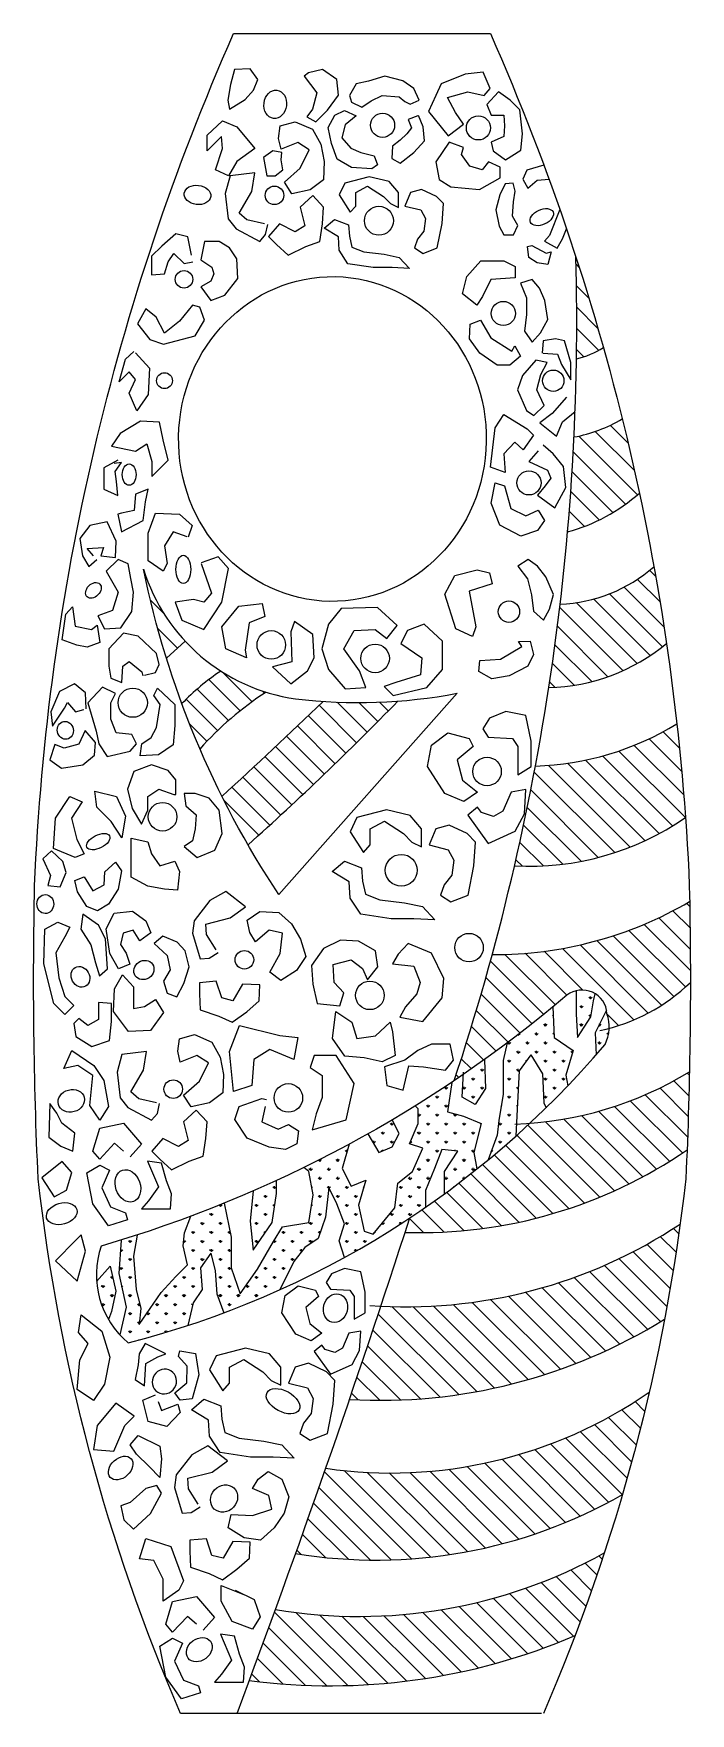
# Model space of a CAD drawing. Extents: x 206 to 447, y 230 to 846.
import ezdxf

# ---------------------------------------------------------------- set-up
doc = ezdxf.new("R2010")
doc.units = 0
doc.header["$LTSCALE"] = 10
doc.header["$MEASUREMENT"] = 0
for name, color, linetype in [('3', 3, 'CONTINUOUS'), ('4', 4, 'CONTINUOUS'), ('7', 7, 'CONTINUOUS'), ('BH', 3, 'CONTINUOUS')]:
    doc.layers.add(name, color=color, linetype=linetype)
pattern_1 = [(90, (-6441.1247, -1312.8838), (-3.3113293, 3.3113293), [0.8780488, -5.74461]), (45, (-6441.1247, -1312.8838), (-3.3113293, 3.3113293), [0.8780488, -3.804878]), (135, (-6441.1247, -1312.8838), (-3.3113293, -3.3113293), [0.8780488, -3.804878])]
pattern_2 = [(135, (-1226.848, -2605.0555), (-3.880464, -3.880464), [])]

msp = doc.modelspace()

# ---------------------------------------------------------------- hatches: boundary and pattern name
at = {"layer": 'BH'}
h = msp.add_hatch(dxfattribs=at)
h.set_pattern_fill('ANSI31', color=256, scale=43.902439, angle=90, style=0)
h.set_pattern_definition(pattern_2)
h.paths.add_polyline_path([(404.85, 726.69, 0.083836), (414.71, 730.91, 0.010042), (404.64, 764.09, -0.010544)])
h.paths.add_polyline_path([(421.64, 704.72, -0.09313), (403.94, 698.05, -0.009855), (401.57, 663.17, 0.114327), (427.93, 677.46, 0.0081)])
h.paths.add_polyline_path([(398.86, 636.73, -0.008725), (394.7, 606.06, 0.16839), (437.87, 622.27, 0.00825), (433.27, 650.39, -0.171948)])
h.paths.add_polyline_path([(389.8, 577.27, -0.010559), (382.13, 540.61, 0.165281), (444.82, 558.35, 0.010001), (441.68, 592.74, -0.130564)])
h.paths.add_polyline_path([(373.95, 508.09, -0.013623), (360.02, 461.81, 0.027482), (400.72, 492.62, -0.638036), (416.02, 486.4, -0.097704), (416.87, 481, 0.127217), (446.63, 497.88, 0.004657), (446.36, 527.54, -0.134754)])
h.paths.add_polyline_path([(387.78, 446.19, -0.041438), (343.71, 411.41, -0.000336), (341.99, 406.12, 0.159831), (445.41, 436.39, 0.004507), (446.27, 465.09, -0.119509)])
h.paths.add_polyline_path([(437.18, 374.32, 0.012794), (442.88, 409.18, -0.161413), (333.13, 379.06, -0.002178), (321.61, 344.84, 0.155178)])
h.paths.add_polyline_path([(312.89, 319.53, -0.002001), (301.84, 288.24, 0.172259), (421.69, 309.9, 0.014051), (431.51, 347.43, -0.189706)])
h.paths.add_polyline_path([(294.44, 267.71, -0.001675), (284.86, 241.63, 0.134435), (404.34, 258.15, 0.011642), (415.05, 288.45, -0.169663)])
h = msp.add_hatch(dxfattribs=at)
h.set_pattern_fill('ANSI31', color=256, scale=43.902439, angle=90, style=0)
h.set_pattern_definition(pattern_2)
h.paths.add_polyline_path([(260.1, 600.17, 0.013341), (266.75, 583.52, -0.068274), (290.99, 604.38, -0.067197), (274.43, 612.13, 0.0538)])
h.paths.add_polyline_path([(261.35, 623.08, -0.113326), (246.08, 649.58, 0.025162), (254.45, 616.84)])
h.paths.add_polyline_path([(339.36, 601.11, -0.035137), (311.91, 601, -0.005081), (274.82, 566.14, 0.015038), (284.39, 548.34, 0.017294)])
h = msp.add_hatch(dxfattribs=at)
h.set_pattern_fill('GRASS', color=256, scale=4.682927, style=0)
h.set_pattern_definition(pattern_1)
h.paths.add_polyline_path([(371.07, 469.5, -0.005034), (363.41, 464.12), (362.92, 455.76), (367.74, 453.08), (371.49, 458.97)])
h.paths.add_polyline_path([(383.82, 465.39), (388.11, 471.28), (392.39, 464.32), (392.93, 453.62), (393.73, 451.88, 0.008346), (401.69, 459.94), (400.97, 463.78), (403.65, 472.88), (396.68, 477.7), (396.23, 488.86, -0.011475), (379.48, 475.67), (377.92, 469.14), (377.92, 456.83), (376.32, 447.19), (375.78, 441.84), (372.51, 432.77, 0.009795), (382.59, 441.44), (382.75, 443.98), (383.28, 453.62)])
h.paths.add_polyline_path([(411.15, 491.08), (411.73, 493.69, 0.202869), (404.72, 494.79), (404.72, 486.26), (405.25, 477.7), (410.08, 485.19)])
h.paths.add_polyline_path([(416.02, 486.4, 0.035014), (415.87, 487.66), (411.68, 479.31), (412.08, 471.33, 0.003659), (415.32, 475.1, 0.209306)])
h = msp.add_hatch(dxfattribs=at)
h.set_pattern_fill('GRASS', color=256, scale=4.682927, style=0)
h.set_pattern_definition(pattern_1)
h.paths.add_polyline_path([(252.53, 384.03), (244.49, 372.26), (245.03, 378.15), (243.42, 385.11), (242.35, 397.42), (243.7, 405.15, -0.003305), (237.84, 403.3), (236.99, 390.99), (239.67, 378.68), (237.33, 368.57, 0.033672), (240.49, 365.57, 0.016794), (262.36, 371.96), (264.32, 380.29), (267.54, 385.11), (267, 393.13), (270.75, 398.49), (272.36, 392.06), (272.9, 383.5), (275.57, 376.62, 0.016382), (296.11, 385.11), (298.47, 389.93), (301.14, 395.47), (305.24, 400.59), (310.17, 403.87), (312.84, 411.66), (314.07, 422.53), (316.95, 416.59), (319.82, 409.2), (317.77, 403.05), (319.75, 396.93, 0.025818), (349.52, 415.36), (349.52, 421.5), (352.74, 429.53), (355.42, 436.49), (361.31, 435.95), (356.49, 428.46), (356.49, 420.31, 0.011011), (368.36, 429.39), (367.21, 435.42), (369.89, 446.12), (363.46, 448.8), (357.56, 450.4), (359.19, 461.26, -0.00867), (345.65, 452.51), (346.84, 451.47), (346.84, 446.12), (343.63, 438.63), (348.45, 437.02), (344.7, 428.46), (339.34, 424.18), (338.27, 415.08), (330.23, 405.44), (327.02, 406.51), (324.87, 416.15), (327.55, 425.25), (322.19, 423.11), (318.98, 429.53), (321.49, 438.48, -0.010075), (304.84, 429.91), (306.65, 428.46), (308.26, 419.9), (306.65, 409.73), (297.01, 408.12), (293.79, 402.77), (287.9, 392.6), (281.47, 383.5), (278.25, 393.13), (278.25, 404.37), (275.67, 416.83, -0.007079), (263.42, 412.04), (261.11, 405.98), (260.57, 401.16), (262.18, 394.2), (257.89, 389.92)])
h = msp.add_hatch(dxfattribs=at)
h.set_pattern_fill('GRASS', color=256, scale=4.682927, style=0)
h.set_pattern_definition(pattern_1)
h.paths.add_polyline_path([(285.22, 410.26), (286.29, 399.56), (293.26, 409.73), (294.87, 420.43), (294.87, 425.16, -0.005034), (286.33, 421.33)])
h.paths.add_polyline_path([(339.88, 442.38), (337.22, 447.39, -0.005485), (328.39, 442.29), (332.38, 435.42), (337.2, 437.56)])
h = msp.add_hatch(dxfattribs=at)
h.set_pattern_fill('GRASS', color=256, scale=4.682927, style=0)
h.set_pattern_definition(pattern_1)
h.paths.add_polyline_path([(228.87, 388.06, 0.114284), (233.21, 374.14), (234.31, 377.08), (235.92, 384.57), (233.78, 393.67)])

# ---------------------------------------------------------------- linework, layer by layer
at = {"layer": '3'}
msp.add_line((261.35, 623.08), (254.45, 616.84), dxfattribs=at)
for points in [[(287.97, 829.26), (285.23, 833.22), (279.43, 832.92), (277.91, 827.44), (277, 821.65), (277.61, 818.3), (283.4, 821.96), (286.45, 825.31), (287.97, 829.26)], [(305.04, 830.48), (309.62, 824.39), (308.09, 818.3), (305.96, 815.56), (309.31, 813.73), (313.58, 818), (317.54, 823.48), (316.93, 829.26), (311.75, 832.92), (306.57, 831.7), (305.04, 830.48)], [(347.15, 821.68), (345.25, 825.96), (341.2, 828.82), (334.52, 830.49), (328.57, 828.58), (324.04, 827.63), (321.66, 823.35), (322.37, 820.97), (326.19, 819.06), (329.52, 821.44), (333.57, 823.35), (339.77, 822.87), (341.91, 821.2), (343.82, 820.25), (347.15, 821.68)], [(364.06, 831.23), (355.19, 827.62), (353.22, 823.36), (350.6, 817.46), (357.82, 808.6), (363.4, 812.86), (360.45, 817.13), (357.49, 822.7), (365.04, 824.67), (370.95, 823.36), (373.25, 825.98), (370.63, 831.89), (364.06, 831.23)], [(373.58, 816.14), (378.18, 816.14), (378.51, 812.21), (378.18, 808.27), (373.58, 806.3), (374.24, 803.02), (378.83, 799.75), (384.42, 803.35), (385.07, 809.26), (384.09, 818.11), (380.48, 821.72), (376.21, 824.67), (371.94, 820.08), (373.58, 816.14)], [(269.36, 808.78), (275.06, 814.03), (280.32, 811.85), (286.89, 803.96), (280.32, 799.15), (277.25, 793.89), (272.43, 796.08), (275.06, 803.96), (274.62, 808.34), (269.36, 803.09), (269.36, 808.78)], [(324.04, 815.97), (319.99, 812.64), (318.8, 807.88), (322.14, 804.07), (325.71, 802.4), (330.71, 801.21), (331.9, 797.88), (329.76, 796.46), (322.37, 796.93), (317.13, 800.02), (314.99, 805.74), (313.8, 811.69), (316.18, 816.21), (319.75, 817.87), (324.04, 815.97)], [(346.68, 815.97), (343.1, 814.54), (344.29, 811.45), (342.62, 809.31), (340.24, 806.93), (337.38, 804.78), (337.14, 800.26), (340.24, 798.6), (345.25, 802.4), (349.06, 806.69), (348.58, 811.92), (346.92, 816.07)], [(296.2, 812.21), (301.69, 813.73), (308.09, 810.99), (311.14, 805.51), (312.36, 799.12), (312.05, 792.42), (307.18, 788.77), (300.47, 787.24), (297.73, 791.51), (303.52, 796.68), (306.87, 803.38), (302.6, 806.12), (296.51, 803.69), (295.59, 807.64), (296.2, 812.21)], [(293.46, 803.08), (290.1, 800.64), (291.32, 793.94), (294.37, 793.94), (297.12, 796.07), (296.51, 799.73), (296.81, 802.47), (293.46, 803.08)], [(358.15, 806.3), (353.22, 799.09), (354.54, 792.53), (358.8, 789.91), (369.31, 788.92), (376.86, 793.19), (376.86, 797.12), (372.6, 799.09), (370.3, 796.14), (365.7, 797.45), (362.74, 801.71), (363.4, 804.34), (358.15, 806.3)], [(392.91, 797.77), (386.68, 795.94), (385.19, 792.64), (387.01, 789.35), (390.47, 792.31), (394.78, 792.7)], [(290.48, 776.28), (283.99, 777.72), (281.11, 780.25), (285.8, 788.17), (286.88, 795.01), (277.86, 793.93), (276.06, 787.45), (277.14, 778.09), (280.03, 774.48), (288.68, 769.8), (290.84, 772.32), (291.66, 776.02)], [(339.59, 787.75), (336.1, 791.81), (328.84, 793.55), (319.84, 791.23), (317.81, 786.88), (321.88, 780.5), (323.91, 782.82), (323.91, 787.75), (328.26, 790.07), (334.07, 786.3), (336.68, 783.69), (339.59, 782.24), (339.59, 787.75)], [(382.39, 788.32), (381.58, 791.15), (378.75, 790.94), (376.73, 786.91), (375.32, 781.47), (376.53, 775.42), (378.15, 772.19), (381.78, 772.19), (383.4, 775.62), (381.38, 779.05), (381.78, 784.29), (382.39, 788.32)], [(303.46, 782.41), (305.27, 775.56), (301.66, 773.4), (295.89, 776.28), (291.93, 771.6), (294.81, 768.72), (299.14, 764.76), (305.63, 768), (310.68, 769.8), (311.76, 776.28), (312.12, 782.41), (308.15, 786.73), (303.46, 782.41)], [(341.91, 782.82), (347.72, 781.37), (349.46, 778.18), (348.88, 773.54), (346.55, 770.64), (345.39, 767.45), (348.59, 765.42), (353.81, 767.45), (355.55, 776.44), (356.13, 783.69), (353.52, 786.3), (348.01, 788.91), (343.94, 787.75), (341.91, 782.82)], [(316.07, 777.89), (321.3, 775.86), (321.59, 771.8), (322.46, 767.74), (326.81, 766), (334.36, 765.13), (339.88, 763.97), (343.65, 759.91), (337.26, 760.2), (330.3, 760.2), (321.01, 761.65), (317.81, 766.58), (317.52, 771.51), (312.3, 774.7), (316.07, 777.89)], [(398.78, 781.49), (394.9, 771.99), (393.09, 769.97), (397.73, 767.35), (399.75, 770.78), (401.2, 774.46)], [(263.64, 764.73), (262.28, 771.53), (257.86, 772.55), (252.76, 768.13), (249.01, 764.39), (249.01, 757.6), (253.78, 757.94), (255.14, 762.36), (257.18, 765.41), (260.92, 761.68), (264.13, 762.32)], [(267.05, 763.03), (271.13, 760.32), (271.81, 757.94), (270.79, 755.22), (267.05, 753.18), (270.79, 748.08), (275.89, 750.12), (280.65, 756.24), (280.31, 763.37), (277.59, 767.45), (273.85, 769.83), (268.41, 769.83), (267.05, 763.03)], [(388.44, 768.36), (393.69, 765.53), (395.51, 765.94), (394.3, 761.3), (390.46, 761.91), (387.43, 763.92), (386.83, 767.95), (388.44, 768.36)], [(382.4, 756.4), (373.49, 755.87), (370.35, 749.59), (368.25, 746.45), (363.01, 750.64), (364.58, 756.92), (369.82, 762.68), (378.21, 762.68), (382.4, 760.58), (382.4, 756.4)], [(384.28, 754.46), (386.53, 749.07), (386.53, 743.01), (385.85, 736.94), (388.55, 732.9), (391.7, 736.27), (394.4, 741.21), (393.27, 748.17), (391.25, 752.66), (388.55, 755.81), (384.28, 754.46)], [(263.98, 746.38), (259.22, 740.61), (253.78, 736.19), (250.72, 741.97), (246.97, 745.03), (243.91, 739.59), (248.33, 733.81), (253.44, 732.11), (265, 735.17), (268.41, 740.95), (266.71, 745.7), (263.98, 746.38)], [(369.67, 740.98), (373.49, 734.47), (381.13, 729.53), (382.26, 731.55), (384.28, 727.74), (380.46, 724.37), (375.74, 724.37), (369.44, 728.86), (365.62, 734.02), (365.84, 739.41), (369.67, 740.98)], [(392.59, 728.81), (397.86, 728.44), (399.36, 724.68), (402.74, 719.05), (402.74, 725.43), (400.49, 733.32), (397.1, 734.07), (392.59, 733.32), (392.27, 728.83)], [(243.1, 728.88), (248.2, 723.33), (247.73, 713.62), (243.57, 707.6), (240.79, 714.08), (243.1, 719.17), (240.79, 721.94), (237.08, 718.24), (239.4, 726.57), (242.56, 729.47)], [(389.96, 726.18), (385.07, 720.55), (383.19, 715.29), (386.58, 707.78), (389.21, 705.9), (392.97, 709.66), (390.34, 715.29), (391.84, 720.92), (394.1, 725.43), (389.96, 726.18)], [(401.24, 712.66), (395.98, 706.65), (391.46, 703.27), (397.48, 698.39), (399.74, 703.65), (404.34, 707.43)], [(243.1, 692.8), (247.27, 695.57), (249.12, 689.09), (249.12, 683.54), (255.15, 689.56), (253.29, 696.96), (251.9, 703.44), (244.95, 703.9), (237.54, 699.27), (234.3, 694.65), (243.1, 692.8)], [(385.36, 693.3), (382.2, 696.18), (378.17, 691.87), (378.74, 684.97), (373.28, 686.98), (375, 701.35), (378.17, 706.24), (386.8, 701.06), (389.1, 698.77), (385.36, 693.3)], [(390.83, 693.02), (387.38, 688.99), (394.28, 685.83), (395.44, 682.96), (393.42, 680.08), (390.54, 676.63), (396.87, 672.03), (400.9, 679.51), (400.04, 687.27), (396.3, 691.87), (392.58, 695.06)], [(236.62, 689.56), (231.52, 686.78), (231.52, 678.92), (236.62, 676.6), (236.15, 681.69), (235.69, 685.39), (238.01, 688.63), (235.33, 688.3)], [(243.1, 677.07), (242.64, 671.05), (238.01, 670.13), (236.62, 669.66), (238.01, 663.19), (245.88, 667.35), (246.81, 674.29), (247.73, 678.92), (243.1, 677.07)], [(378.46, 680.08), (380.76, 671.75), (386.23, 669.16), (390.83, 671.17), (393.13, 667.44), (390.54, 663.7), (384.5, 661.69), (376.73, 665.71), (373.57, 673.76), (375, 681.23), (378.46, 680.08)], [(227.69, 654.47), (225.34, 657.16), (231.38, 657.49), (230.37, 654.47), (235.74, 653.8), (236.07, 659.84), (232.72, 666.87), (226.34, 665.53), (222.65, 660.84), (223.66, 654.47), (226.01, 650.45), (228.95, 653.03)], [(262.09, 661.34), (257, 663.19), (253.76, 658.1), (254.68, 651.62), (253.29, 648.84), (247.73, 652.54), (247.73, 662.72), (250.51, 670.13), (259.31, 669.66), (263.95, 665.5), (262.39, 661.23)], [(267.22, 651.67), (271.03, 640.74), (268.17, 637.41), (264.37, 638.36), (257.7, 637.41), (260.08, 630.76), (268.17, 627.43), (274.83, 637.41), (277.21, 649.77), (273.41, 654.05), (267.15, 651.87)], [(232.38, 648.78), (236.75, 641.07), (234.73, 634.37), (229.36, 632.36), (231.71, 627.66), (237.75, 628), (241.78, 634.03), (242.45, 641.07), (241.44, 646.1), (240.44, 651.46), (236.75, 653.13), (232.38, 648.78)], [(373.96, 644.15), (365.44, 641.49), (367.97, 628.38), (366.7, 624.83), (360.6, 627.62), (356.54, 640.34), (360.23, 647.2), (368.37, 649.23), (372.94, 648.22), (373.96, 644.15)], [(383.37, 650.68), (386.86, 646), (388.33, 640.12), (389.14, 634.07), (392.74, 630.8), (394.98, 634.83), (396.4, 640.28), (393.62, 646.76), (390.57, 650.63), (387.19, 653.03), (383.37, 650.68)], [(219.97, 635.71), (220.98, 628.67), (227.02, 627.33), (229.03, 629), (230.04, 622.64), (225.34, 620.96), (221.65, 621.63), (216.28, 623.64), (217.62, 633.03), (219.97, 635.71)], [(290.53, 632.19), (284.82, 629.81), (283.4, 619.83), (283.87, 616.98), (276.26, 620.3), (274.83, 628.38), (281.02, 635.99), (289.58, 636.94), (290.53, 632.19)], [(339.06, 628.86), (331.93, 635.51), (318.6, 635.04), (313.85, 629.33), (311.47, 620.3), (313.85, 612.7), (320.03, 605.57), (327.64, 606.05), (325.27, 612.23), (319.56, 620.3), (323.36, 626.96), (330.98, 627.43), (335.26, 624.11), (339.06, 628.86)], [(300.05, 626.48), (300.52, 615.55), (293.39, 613.65), (300.05, 607.47), (306.23, 612.23), (308.61, 616.98), (308.14, 625.53), (301.48, 630.28), (300.05, 626.48)], [(340.49, 622.21), (348.1, 616.98), (347.63, 610.8), (338.59, 607.95), (334.31, 606.52), (337.64, 603.2), (350.01, 606.05), (355.72, 612.7), (355.72, 623.16), (349.05, 629.33), (342.87, 626.96), (340.49, 622.21)], [(246.48, 610.57), (250.5, 611.58), (251.84, 614.59), (250.84, 618.61), (244.13, 624.98), (238.76, 625.99), (233.39, 620.29), (233.39, 613.92), (234.06, 609.57), (238.09, 607.89), (238.42, 613.92), (240.77, 615.6), (245.47, 611.91), (245.84, 610.41)], [(369.43, 616.07), (376.97, 616.53), (384.83, 621.11), (383.54, 623.03), (387.86, 623.1), (389.13, 618.17), (386.99, 613.96), (380.14, 610.38), (373.8, 609.31), (369.1, 611.95), (369.43, 616.07)], [(225.05, 598.26), (224.82, 604.19), (220.71, 607.39), (215.23, 604.65), (212.03, 597.12), (212.71, 591.87), (217.05, 598.49), (218.19, 600.54), (221.16, 597.12), (224.13, 598.03), (224.13, 598.03)], [(241.78, 588.79), (236.07, 589.46), (234.06, 594.49), (234.06, 600.52), (235.74, 603.87), (231.04, 606.22), (225.67, 600.52), (228.69, 590.13), (229.7, 585.44), (232.72, 580.74), (241.11, 582.76), (243.46, 585.44), (241.78, 588.79)], [(251.17, 605.88), (257.55, 599.85), (257.55, 592.14), (256.88, 585.1), (251.51, 581.42), (244.8, 581.08), (245.47, 585.44), (248.83, 587.78), (250.84, 591.47), (252.18, 599.85), (249.83, 603.2), (251.17, 605.88)], [(372.46, 587.93), (381.36, 587.44), (383.34, 584.47), (383.34, 578.54), (383.34, 574.1), (388.29, 577.06), (388.29, 586.45), (386.31, 595.84), (378.89, 597.32), (372.95, 594.85), (370.48, 590.9), (372.46, 587.93)], [(224.69, 590.3), (222.3, 585.35), (217, 583.82), (213.59, 585.18), (211.71, 579.55), (215.98, 576.48), (223.84, 577.67), (228.11, 581.26), (228.45, 585.86), (224.69, 590.3)], [(367.02, 584.47), (361.08, 579.53), (363.06, 572.12), (368.5, 567.67), (363.55, 564.22), (356.63, 567.18), (350.2, 577.06), (351.68, 584.97), (357.62, 589.41), (365.53, 587.44), (367.02, 584.47)], [(257.87, 566.8), (257.87, 572.25), (255.15, 575.65), (249.02, 577.69), (242.55, 575.31), (240.16, 568.84), (241.87, 561.7), (245.27, 555.92), (247.65, 561.02), (247.65, 566.12), (251.74, 568.84), (257.19, 566.8), (257.87, 566.8)], [(228.24, 568.05), (236.14, 566.07), (239.44, 558.83), (238.12, 550.94), (234.17, 556.86), (228.89, 562.12), (228.24, 568.05)], [(380.87, 567.67), (377.9, 560.76), (374.44, 558.78), (369.98, 560.26), (368.5, 562.24), (365.04, 559.27), (372.46, 548.9), (382.35, 553.35), (385.81, 559.77), (386.31, 568.66), (380.87, 567.67)], [(223.62, 564.1), (219.67, 558.17), (221.65, 550.28), (224.28, 545.01), (220.99, 543.7), (213.08, 546.99), (213.74, 558.17), (219.01, 566.07), (223.62, 564.1)], [(261.62, 562.72), (265.36, 559.32), (265.02, 554.22), (264, 549.8), (260.93, 547.76), (265.7, 543.68), (272.17, 546.4), (274.9, 552.52), (273.87, 561.02), (270.13, 565.44), (265.02, 567.14), (260.93, 567.14), (261.62, 562.72)], [(348.01, 554.22), (343.83, 559.09), (335.12, 561.18), (324.32, 558.39), (321.88, 553.17), (326.76, 545.52), (329.2, 548.3), (329.2, 554.22), (334.42, 557), (341.39, 552.48), (344.52, 549.34), (348.01, 547.61), (348.01, 554.22)], [(350.8, 548.3), (357.76, 546.56), (359.85, 542.73), (359.16, 537.17), (356.37, 533.69), (354.98, 529.86), (358.81, 527.42), (365.08, 529.86), (367.17, 540.65), (367.87, 549.34), (364.73, 552.48), (358.11, 555.61), (353.23, 554.22), (350.8, 548.3)], [(247.65, 549.46), (249.02, 545.04), (252.08, 540.61), (257.53, 542.31), (259.23, 538.57), (258.55, 531.77), (253.78, 532.11), (247.65, 533.13), (241.52, 536.53), (241.52, 545.04), (241.52, 550.82), (247.65, 549.46)], [(209.15, 543.21), (211.94, 537.05), (210.94, 533.48), (215.52, 532.88), (217.7, 538.24), (216.51, 542.21), (212.34, 546.18), (209.15, 543.21)], [(224.26, 536.65), (227.44, 531.49), (231.62, 533.67), (231.82, 538.44), (235.79, 542.01), (237.98, 538.84), (236.79, 532.09), (233.21, 526.53), (229.23, 524.14), (225.26, 525.73), (221.88, 531.09), (220.88, 535.26), (224.26, 536.65)], [(319.79, 542.39), (326.06, 539.95), (326.41, 535.08), (327.45, 530.21), (332.68, 528.12), (341.74, 527.07), (348.36, 525.68), (352.89, 520.81), (345.22, 521.16), (336.86, 521.16), (325.71, 522.9), (321.88, 528.81), (321.53, 534.73), (315.26, 538.56), (319.79, 542.39)], [(272.75, 509.81), (269.18, 515.41), (268.92, 519.24), (277.84, 521.52), (283.44, 525.6), (276.3, 531.21), (270.44, 527.9), (264.59, 520.51), (264.08, 515.93), (266.89, 506.5), (270.2, 506.75), (273.4, 508.78)], [(217.19, 514.54), (213.9, 508.7), (214.99, 499.57), (217.19, 492.64), (220.47, 489.35), (217.19, 486.07), (213.17, 490.08), (209.51, 504.68), (209.88, 517.46), (214.63, 520.01), (219.01, 518.19), (217.19, 514.54)], [(223.03, 517.46), (226.69, 511.62), (228.51, 505.05), (229.98, 500.3), (232.9, 502.86), (232.17, 513.81), (229.61, 518.92), (223.76, 522.93), (223.03, 517.46)], [(244.77, 513.14), (242.32, 516.98), (238.64, 515.93), (237.59, 511.74), (239.69, 508.59), (241.09, 504.57), (236.89, 502.83), (233.75, 508.42), (232.35, 517.5), (235.32, 523.27), (241.97, 523.97), (246.87, 520.47), (248.79, 516.11), (244.77, 513.14)], [(284.05, 520.67), (288.72, 523.94), (295.66, 523.49), (300.37, 519.34), (303.65, 513.72), (305.61, 507.31), (302.23, 502.23), (296.42, 498.56), (292.41, 501.66), (296.14, 508.47), (297.06, 515.91), (292.12, 517.07), (287.19, 512.73), (285, 516.16), (284.05, 520.67)], [(250.02, 512.09), (254.74, 507.72), (255.79, 502.48), (253.34, 498.28), (254.74, 493.92), (258.24, 492.52), (260.86, 497.41), (262.79, 503.53), (261.39, 509.47), (258.41, 512.61), (253.16, 514.88), (250.02, 512.09)], [(332.06, 503.52), (331.16, 509.47), (324.9, 513.04), (318.35, 513.34), (312.09, 510.36), (307.62, 504.11), (308.22, 497.26), (309.71, 490.12), (318.05, 489.23), (319.54, 493.99), (315.96, 497.86), (315.67, 504.41), (322.22, 506.19), (326.39, 502.92), (328.18, 498.75), (332.06, 503.52)], [(337.42, 504.71), (345.17, 503.81), (347.55, 497.86), (346.36, 493.69), (342.19, 488.93), (340.1, 485.06), (348.45, 483.57), (355.6, 492.2), (356.19, 499.35), (351.72, 508.58), (343.08, 512.15), (339.51, 508.28), (337.42, 504.71)], [(242.4, 496.29), (242.4, 488.26), (246.42, 488.99), (250.44, 491.54), (253.36, 486.8), (248.61, 480.23), (240.57, 479.86), (235.09, 487.16), (235.46, 495.56), (238.38, 500.67), (242.4, 496.29)], [(282.4, 497.23), (278.84, 491.12), (274.76, 492.14), (272.72, 498.26), (266.6, 497.75), (266.6, 493.68), (266.86, 487.81), (273.74, 485.52), (278.59, 483.22), (283.93, 487.04), (288.52, 491.11), (288.77, 496.98), (282.4, 497.23)], [(404.72, 494.79), (404.72, 486.26), (405.25, 477.7), (410.08, 485.19), (411.15, 491.08), (411.73, 493.69)], [(229.61, 490.45), (229.61, 484.24), (225.59, 482.05), (222.3, 484.61), (220.47, 482.78), (221.21, 478.04), (227.05, 474.39), (233.63, 476.58), (234.36, 483.51), (234.36, 490.08), (229.61, 490.45)], [(322.52, 483.28), (324.31, 477.32), (331.16, 478.22), (336.53, 483.28), (337.42, 479.7), (338.31, 471.07), (333.55, 468.69), (326.99, 470.18), (319.84, 470.77), (315.37, 477.32), (316.56, 487.14), (322.52, 483.28)], [(396.23, 488.86), (396.68, 477.7), (403.65, 472.88), (400.97, 463.78), (401.69, 459.94)], [(415.87, 487.66), (411.68, 479.31), (412.08, 471.33)], [(301.24, 469.55), (292.39, 473.24), (286.49, 469.55), (285.75, 459.98), (279.11, 457.77), (277.63, 472.5), (281.32, 482.08), (296.07, 478.4), (302.71, 477.66), (301.24, 469.55)], [(259.25, 477.17), (264.74, 478.69), (271.14, 475.95), (274.19, 470.47), (275.41, 464.07), (275.1, 457.37), (270.22, 453.72), (263.52, 452.2), (260.77, 456.46), (266.57, 461.64), (269.92, 468.34), (265.65, 471.08), (259.55, 468.64), (258.64, 472.6), (259.25, 477.17)], [(341.29, 458.27), (343.38, 467.2), (348.74, 466.9), (356.79, 465.71), (359.77, 469.29), (358.58, 475.24), (351.72, 475.24), (346.66, 472.86), (341.89, 469.29), (334.44, 466.9), (335.33, 460.06), (341.29, 458.27)], [(379.48, 475.67), (377.92, 469.14), (377.92, 456.83), (376.32, 447.19), (375.78, 441.84), (372.51, 432.77)], [(219.76, 472.81), (227.8, 467.33), (231.46, 461.86), (233.28, 452.37), (229.99, 447.26), (226.34, 452.73), (227.44, 463.68), (221.96, 467.33), (216.84, 466.24), (219.76, 472.81)], [(250.79, 453.72), (244.3, 455.16), (241.42, 457.68), (246.1, 465.6), (247.18, 472.45), (238.17, 471.37), (236.37, 464.88), (237.45, 455.52), (240.33, 451.92), (248.99, 447.24), (251.15, 449.76), (251.97, 453.46)], [(307.14, 466.61), (311.56, 463.66), (311.56, 455.56), (309.35, 449.66), (307.88, 443.77), (320.42, 447.45), (323.37, 460.71), (316.73, 471.03), (308.61, 471.03), (307.14, 466.61)], [(371.07, 469.5), (371.49, 458.97), (367.74, 453.08), (362.92, 455.76), (363.46, 464.86)], [(388.11, 471.28), (383.82, 465.39), (383.28, 453.62), (382.75, 443.98), (382.59, 441.44)], [(388.11, 471.28), (392.39, 464.32), (392.93, 453.62), (393.73, 451.88)], [(359.17, 461.11), (357.56, 450.4), (363.46, 448.8), (369.89, 446.12), (367.21, 435.42), (368.36, 429.39)], [(211.72, 453.46), (211.36, 441.05), (215.74, 437.77), (220.13, 435.95), (220.86, 442.51), (216.11, 446.16), (214.28, 449.81), (211.72, 453.46)], [(260.69, 446.68), (262.49, 439.83), (258.89, 437.67), (253.12, 440.55), (249.15, 435.87), (252.04, 432.99), (256.36, 429.03), (262.85, 432.27), (267.9, 434.07), (268.98, 440.55), (269.35, 446.68), (265.38, 451), (260.69, 446.68)], [(290.63, 452.32), (289.44, 446.66), (295.4, 443.99), (299.28, 445.77), (302.85, 443.39), (302.26, 438.63), (298.08, 436.54), (292.12, 437.44), (284.08, 440.71), (279.61, 447.56), (281.1, 452.32), (289.44, 455.3), (291.18, 454.93)], [(321.49, 438.48), (318.98, 429.53), (322.19, 423.11), (327.55, 425.25), (324.87, 416.15), (327.02, 406.51), (330.23, 405.44), (338.27, 415.08), (339.34, 424.18), (344.7, 428.46), (348.45, 437.02), (343.63, 438.63), (346.84, 446.12), (346.84, 451.47), (345.65, 452.51)], [(238.76, 435.95), (235.48, 438.86), (229.99, 433.03), (227.44, 435.95), (229.99, 444.34), (238.76, 446.16), (245.34, 438.5), (241.17, 433.81)], [(328.39, 442.29), (332.38, 435.42), (337.2, 437.56), (339.88, 442.38), (337.22, 447.39)], [(217.76, 421.63), (219.76, 428.1), (216.26, 432.09), (208.78, 426.11), (213.27, 419.14), (217.76, 421.63)], [(247.53, 432.3), (251.55, 422.81), (247.9, 417.7), (245.34, 414.78), (255.94, 414.78), (256.3, 420.25), (254.48, 425), (252.65, 431.57), (247.53, 432.3)], [(356.49, 420.31), (356.49, 428.46), (361.31, 435.95), (355.42, 436.49), (352.74, 429.53), (349.52, 421.5), (349.52, 415.36)], [(230.73, 422.44), (234.01, 415.51), (239.5, 413.32), (240.23, 410.76), (233.28, 408.57), (227.44, 416.6), (225.24, 427.92), (229.99, 430.84), (233.65, 429.01), (230.73, 422.44)], [(275.67, 416.83), (278.25, 404.37), (278.25, 393.13), (281.47, 383.5), (287.9, 392.6), (293.79, 402.77), (297.01, 408.12), (306.65, 409.73), (308.26, 419.9), (306.65, 428.46), (304.84, 429.91)], [(286.33, 421.33), (285.22, 410.26), (286.29, 399.56), (293.26, 409.73), (294.87, 420.43), (294.87, 425.16)], [(319.75, 396.93), (317.77, 403.05), (319.82, 409.2), (316.95, 416.59), (314.07, 422.53), (312.84, 411.66), (310.17, 403.87), (305.24, 400.59), (301.14, 395.47), (298.47, 389.93), (296.11, 385.11)], [(243.7, 405.15), (242.35, 397.42), (243.42, 385.11), (245.03, 378.15), (244.49, 372.26), (252.53, 384.03), (257.89, 389.92), (262.18, 394.2), (260.57, 401.16), (261.11, 405.98), (263.42, 412.04)], [(221.25, 403.2), (213.77, 395.73), (221.75, 388.25), (224.74, 399.21), (223.25, 405.19), (221.25, 403.2)], [(237.84, 403.3), (236.99, 390.99), (239.67, 378.68), (237.33, 368.57)], [(270.75, 398.49), (267, 393.13), (267.54, 385.11), (264.32, 380.29), (262.36, 371.96)], [(270.75, 398.49), (272.36, 392.06), (272.9, 383.5), (275.57, 376.62)], [(228.87, 388.06), (233.78, 393.67), (235.92, 384.57), (234.31, 377.08), (233.21, 374.14)], [(314.64, 385.32), (321.76, 384.92), (323.34, 382.55), (323.34, 377.81), (323.34, 374.25), (327.3, 376.62), (327.3, 384.13), (325.72, 391.64), (319.78, 392.83), (315.03, 390.85), (313.06, 387.69), (314.64, 385.32)], [(310.29, 382.55), (305.54, 378.6), (307.12, 372.67), (311.47, 369.11), (307.52, 366.34), (301.98, 368.72), (296.83, 376.62), (298.02, 382.94), (302.77, 386.5), (309.1, 384.92), (310.29, 382.55)], [(223.25, 375.8), (230.73, 369.82), (233.72, 360.36), (231.72, 350.4), (227.73, 344.42), (221.75, 348.4), (222.75, 359.36), (225.74, 365.34), (222.25, 369.33), (223.25, 375.8)], [(246.42, 349.81), (246.93, 358.04), (251.37, 360.39), (254.25, 361.56), (246.66, 365.35), (244.44, 361.56), (244.06, 357.52), (243.02, 352.16), (246.42, 349.81)], [(321.37, 369.11), (318.99, 363.58), (316.22, 362), (312.66, 363.18), (311.47, 364.76), (308.7, 362.39), (314.64, 354.09), (322.55, 357.65), (325.32, 362.79), (325.72, 369.9), (321.37, 369.11)], [(261.97, 350.85), (262.09, 356.99), (258.95, 360.52), (259.34, 362.61), (265.1, 361.69), (266.41, 353.86), (263.94, 344.98), (259.49, 344.58), (257.53, 347.2), (261.97, 350.85)], [(296.42, 356.67), (292.23, 361.54), (283.52, 363.63), (272.72, 360.85), (270.29, 355.63), (275.16, 347.97), (277.6, 350.76), (277.6, 356.67), (282.83, 359.46), (289.8, 354.93), (292.93, 351.8), (296.42, 350.06), (296.42, 356.67)], [(299.2, 350.76), (306.17, 349.02), (308.26, 345.19), (307.56, 339.62), (304.78, 336.14), (303.38, 332.31), (307.22, 329.88), (313.49, 332.31), (315.58, 343.1), (316.27, 351.8), (313.14, 354.93), (306.52, 358.06), (301.64, 356.67), (299.2, 350.76)], [(251.39, 344.06), (252.7, 340.8), (258.71, 343.02), (259.5, 340.01), (254.66, 334.92), (247.74, 336.75), (245.77, 344.58), (250.43, 346.45)], [(242.65, 338.67), (235.87, 343.41), (229.09, 335.28), (227.74, 326.48), (235.19, 325.8), (239.26, 335.28), (242.65, 338.67)], [(268.2, 344.84), (274.47, 342.41), (274.81, 337.53), (275.86, 332.66), (281.09, 330.57), (290.14, 329.53), (296.76, 328.14), (301.29, 323.27), (293.63, 323.61), (285.27, 323.61), (274.12, 325.35), (270.29, 331.27), (269.94, 337.19), (263.67, 341.01), (268.2, 344.84)], [(244.06, 331.61), (252.11, 327.59), (252.68, 323), (252.11, 316.11), (248.09, 320.13), (243.49, 324.72), (241.19, 328.16), (244.06, 331.61)], [(266.15, 306.42), (262.58, 312.03), (262.32, 315.85), (271.24, 318.14), (276.84, 322.21), (269.7, 327.82), (263.84, 324.51), (257.99, 317.13), (257.48, 312.54), (260.29, 303.11), (263.6, 303.36), (266.8, 305.4)], [(291.81, 318.34), (296.77, 315.54), (299.36, 309.08), (297.64, 303.04), (293.98, 297.66), (289.03, 293.14), (282.99, 294), (277.17, 297.67), (278.25, 302.62), (286, 302.19), (293.11, 304.55), (292.03, 309.51), (286, 312.1), (288.15, 315.55), (291.81, 318.34)], [(246.94, 312.09), (241.19, 306.92), (237.74, 305.78), (238.89, 300.61), (242.34, 297.17), (248.66, 302.91), (252.68, 310.37), (250.96, 313.24), (246.94, 312.09)], [(246.94, 293.72), (256.13, 290.85), (260.73, 278.22), (259.01, 274.78), (253.26, 270.76), (253.26, 278.8), (249.81, 285.69), (244.64, 286.26), (246.94, 293.72)], [(278.81, 292.67), (275.24, 286.55), (271.16, 287.57), (269.12, 293.69), (263.01, 293.19), (263.01, 289.11), (263.27, 283.25), (270.15, 280.95), (274.99, 278.65), (280.34, 282.47), (284.93, 286.55), (285.18, 292.41), (278.81, 292.67)], [(265.52, 262.26), (262.23, 265.18), (256.75, 259.34), (254.19, 262.26), (256.75, 270.65), (265.52, 272.48), (272.09, 264.81), (267.93, 260.12)], [(279.69, 274.78), (286.59, 271.34), (288.89, 265.02), (286.02, 260.43), (278.54, 263.3), (274.52, 270.76), (274.52, 276.5), (283.14, 273.06)], [(257.48, 248.75), (260.77, 241.82), (266.25, 239.63), (266.98, 237.08), (260.04, 234.89), (254.19, 242.91), (252, 254.23), (256.75, 257.15), (260.4, 255.32), (257.48, 248.75)], [(274.29, 258.61), (278.31, 249.12), (274.65, 244.01), (272.09, 241.09), (282.69, 241.09), (283.06, 246.56), (281.23, 251.31), (279.4, 257.88), (274.29, 258.61)]]:
    msp.add_lwpolyline(points, dxfattribs=at)
msp.add_lwpolyline([(240.49, 365.57, 0.1557), (415.32, 475.1, 0.209306), (416.02, 486.4, 0.606351), (401.35, 493.16, -0.105534), (230.58, 401.11, 0.31333)], format="xyb", close=True, dxfattribs=at)
msp.add_lwpolyline([(280.37, 229.57, 0.011615), (343.71, 411.41, 0.011615)], format="xyb", dxfattribs=at)
for centre, radius in [((333.74, 812.44), 4.43), ((368.89, 811.48), 4.43), ((294.09, 786.73), 3.4), ((332.41, 777.41), 5.32), ((260.92, 755.9), 3.22), ((378.03, 743.38), 4.43), ((253.76, 718.71), 2.93), ((396.35, 718.67), 3.92), ((387.42, 681.2), 4.43), ((380.07, 633.93), 3.92), ((292.93, 621.72), 5.24), ((331.01, 616.78), 5.24), ((242.11, 600.52), 5.36), ((372.05, 575.27), 5.24), ((253.05, 558.64), 5.24), ((340.58, 539), 5.84), ((365.45, 510.62), 5.24), ((283.07, 506.16), 3.4), ((329.07, 493.1), 5.24), ((256.96, 458.69), 3.4), ((299.18, 455.47), 5.24)]:
    msp.add_circle(centre, radius, dxfattribs=at)
for centre, radius, start, end in [((397.28, 758), 32.21, 283.59008, 302.7591), ((395.04, 748.49), 51.22, 279.99851, 301.28096), ((383.9, 727.2), 66.42, 285.43077, 311.5194), ((396.79, 692.11), 55.42, 272.1354, 311.1614), ((392.89, 676.44), 70.4, 271.47209, 309.70555), ((322.72, 539.78), 86.99, 123.71736, 136.03553), ((354.92, 505.6), 117.66, 122.91316, 138.53619), ((-1421.82, 2408.71), 2504.73, 312.63879, 313.8033), ((-450.69, 1369.15), 1101.84, 311.8464, 315.80945), ((386.63, 682.66), 105.43, 271.72103, 301.47571), ((387.38, 641.72), 101.25, 267.02802, 304.56822), ((374.73, 649.71), 141.62, 269.68637, 300.3849), ((399.12, 546.97), 68.32, 282.06235, 314.05818), ((378.05, 576.26), 130.44, 271.85381, 301.53956), ((347.55, 578.89), 172.86, 268.15632, 304.47964), ((342.58, 559.69), 180.87, 265.70414, 303.68221), ((333.04, 541.27), 196.77, 266.67077, 301.9536), ((336.75, 484.17), 166.37, 261.75179, 304.71855), ((331.27, 467.84), 182, 260.69534, 299.79049), ((325.05, 450.69), 185.53, 260.5019, 299.01901), ((314.45, 468.06), 228.35, 262.55472, 293.18137)]:
    msp.add_arc(centre, radius, start, end, dxfattribs=at)
for centre, major_axis, ratio in [((294.37, 820.13), (0.61, 5.18), 0.794674), ((265.85, 786.89), (-4.86, 0.61), 0.720445), ((392.12, 778.73), (-4.15, -1.92), 0.602435), ((240.79, 684.24), (0, 3.93), 0.647059), ((260.67, 649.44), (0, 5.19), 0.52381), ((227.69, 641.74), (-2.33, -2.34), 0.717678), ((217.39, 590.38), (-0.62, 3.24), 0.888747), ((229.47, 549.53), (-4.16, -2.08), 0.519275), ((210.05, 526.62), (0.1, 3.47), 0.889498), ((246.21, 502.42), (-3.19, -2.13), 0.885758), ((222.93, 499.9), (-1.89, 3.46), 0.833897), ((219.58, 454.4), (-4.73, -1.29), 0.838256), ((240.35, 423.18), (-1.99, 5.77), 0.738795), ((216.06, 412.97), (-5.52, -1.58), 0.675891), ((316.46, 378.3), (-1.29, -5.18), 0.824914), ((297.23, 344.16), (-5.87, 3.2), 0.575196), ((237.69, 319.63), (-3.81, -3.43), 0.700234), ((275.6, 308.43), (-3.57, -3.87), 0.896797), ((266.52, 252.95), (-4.1, -3.08), 0.78064)]:
    msp.add_ellipse(centre, major_axis=major_axis, ratio=ratio, dxfattribs=at)
msp.add_ellipse((253.71, 351.37), major_axis=(-2.42, -3.92), ratio=0.956602, start_param=-1.570796, end_param=4.712389, dxfattribs=at)
at = {"layer": '4'}
msp.add_lwpolyline([(392, 229.57), (259.64, 229.57, -0.07393), (207.42, 425.79, -0.016883), (206.14, 533.3, -0.093825), (279.12, 846.1), (373.27, 846.1, -0.093825), (446.24, 533.3, -0.016883), (444.97, 425.79, -0.07393), (392.75, 229.57)], format="xyb", dxfattribs=at)
at = {"layer": '7'}
msp.add_lwpolyline([(360.02, 461.81, 0.086767), (404.64, 764.09)], format="xyb", dxfattribs=at)
msp.add_lwpolyline([(246.08, 649.58, 0.290984), (301.81, 601.94, 0.076351), (361.14, 603.96), (295.72, 530.09, -0.097176)], format="xyb", close=True, dxfattribs=at)
msp.add_ellipse((315.36, 697.3), major_axis=(-1, -59.6), ratio=0.946545, dxfattribs=at)

doc.saveas('drawing.dxf')
